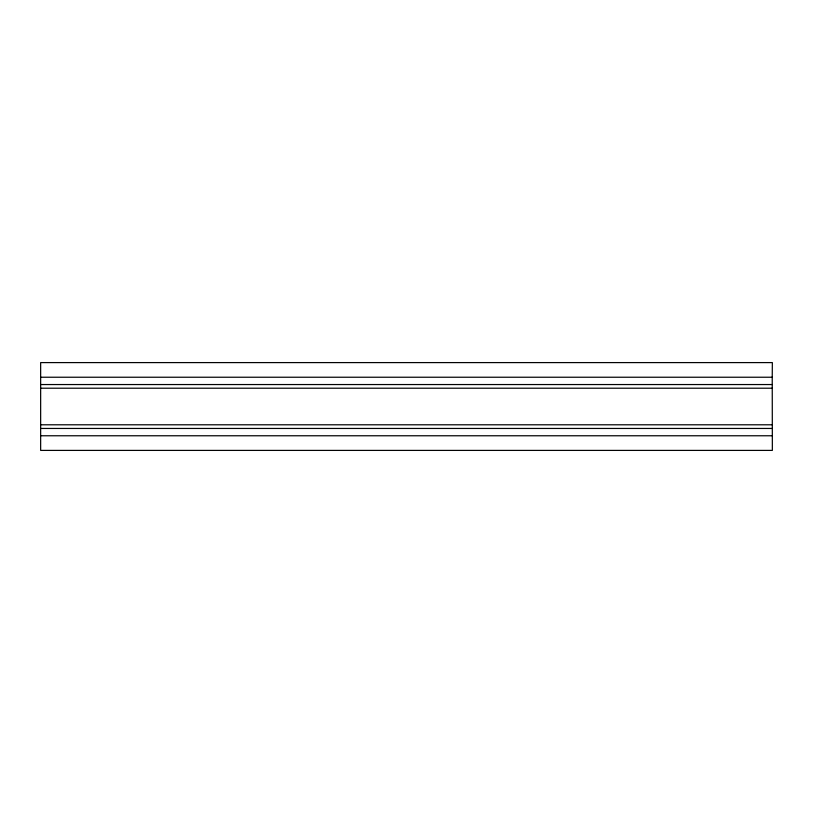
<?xml version="1.0" encoding="UTF-8"?>
<svg xmlns="http://www.w3.org/2000/svg" width="813" height="813" viewBox="0 0 813 813"><rect width="100%" height="100%" fill="white"/><g stroke="black" fill="none" stroke-linecap="round" stroke-linejoin="round"><path stroke-width="1.22" d="M772.228 377.232L772.35 362.598L40.65 362.598L40.65 450.402L772.35 450.402L772.228 377.232L40.65 377.232M40.65 384.549L772.228 384.549M40.65 388.208L772.228 388.208M40.65 424.793L772.228 424.793M40.65 428.451L772.228 428.451M40.65 435.768L772.228 435.768"/></g></svg>
